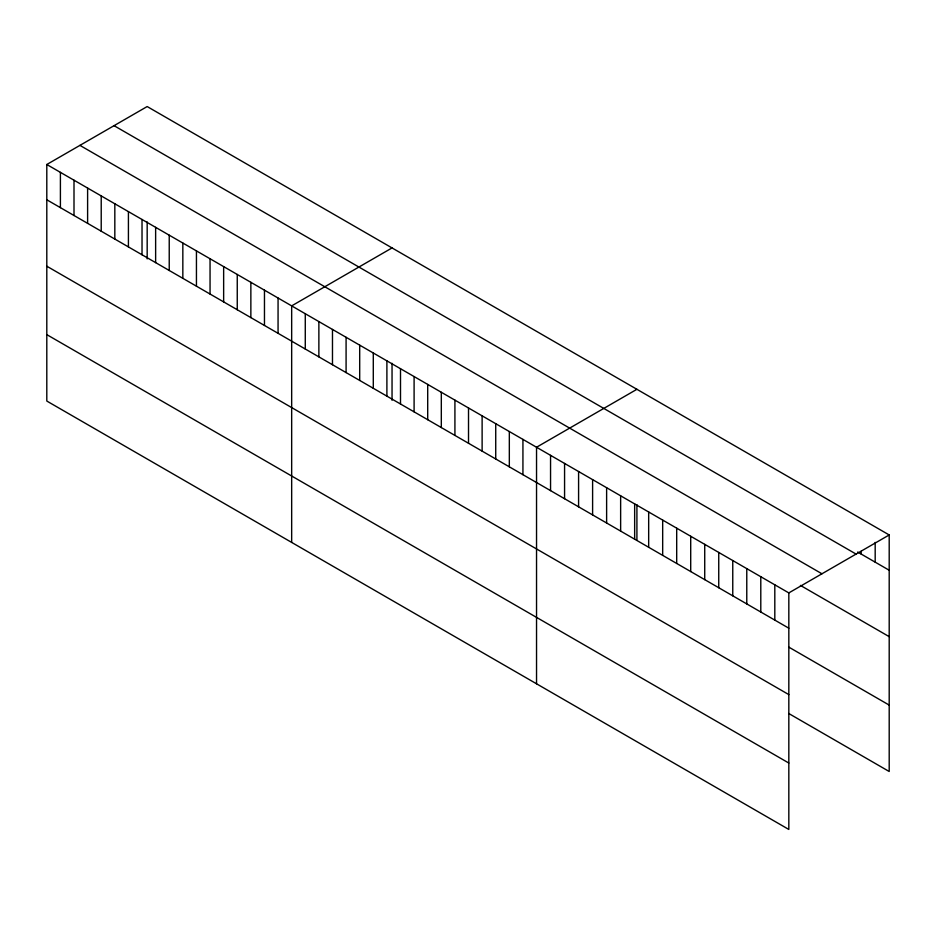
<?xml version="1.0" encoding="UTF-8"?>
<svg xmlns="http://www.w3.org/2000/svg" width="936" height="936" viewBox="0 0 936 936"><rect width="100%" height="100%" fill="white"/><g stroke="black" fill="none" stroke-linecap="round" stroke-linejoin="round"><path stroke-width="1.4" d="M46.8 164.502L788.826 592.909L788.826 829.448L46.8 401.041L46.8 164.502L147.174 106.552L889.2 534.959L889.2 771.498L788.755 713.501M392.044 247.923L291.669 305.873L291.669 542.424M636.913 389.294L536.539 447.244L536.539 683.795M788.826 592.909L889.2 534.959M857.668 552.041L889.2 570.246M114.052 125.67L856.077 554.077M79.923 145.373L821.948 573.78M800.432 585.409L889.2 636.655M46.8 199.789L788.826 628.196M788.755 647.092L889.2 705.089M46.8 266.21L788.826 694.606M46.8 334.632L788.826 763.039M875.183 542.389L875.183 562.15M861.167 551.234L861.167 554.065M774.809 584.813L774.809 620.1M760.792 576.716L760.792 612.015M746.776 568.632L746.776 603.919M732.759 560.535L732.759 595.822M718.743 552.439L718.743 587.738M704.726 544.354L704.726 579.641M690.709 536.258L690.709 571.557M676.693 528.173L676.693 563.46M662.676 520.077L662.676 555.364M648.671 511.98L648.671 547.279M636.913 504.691L636.913 540.271M634.655 503.896L634.655 539.183M620.638 495.799L620.638 531.086M606.622 487.703L606.622 523.002M592.605 479.618L592.605 514.905M578.588 471.522L578.588 506.821M564.572 463.437L564.572 498.724M550.555 455.341L550.555 490.628M522.931 439.393L522.931 474.681M509.324 431.543L509.324 466.83M495.729 423.68L495.729 458.979M482.122 415.83L482.122 451.117M468.515 407.979L468.515 443.266M454.919 400.128L454.919 435.415M441.312 392.266L441.312 427.565M427.705 384.415L427.705 419.702M414.098 376.565L414.098 411.852M400.503 368.702L400.503 404.001M392.044 363.308L392.044 400.269M386.896 360.851L386.896 396.139M373.288 353.001L373.288 388.288M359.693 345.138L359.693 380.437M346.086 337.288L346.086 372.586M332.479 329.437L332.479 364.724M318.872 321.586L318.872 356.873M305.276 313.724L305.276 349.023M278.062 298.022L278.062 333.31M264.467 290.16L264.467 325.459M250.86 282.309L250.86 317.608M237.253 274.459L237.253 309.746M223.645 266.608L223.645 301.895M210.05 258.745L210.05 294.044M196.443 250.895L196.443 286.182M182.836 243.044L182.836 278.331M169.229 235.182L169.229 270.481M155.633 227.331L155.633 262.63M147.174 221.937L147.174 258.886M142.026 219.48L142.026 254.767M128.419 211.63L128.419 246.917M114.824 203.767L114.824 239.066M101.217 195.916L101.217 231.204M87.61 188.066L87.61 223.353M74.002 180.203L74.002 215.502M60.407 172.353L60.407 207.64"/></g></svg>
